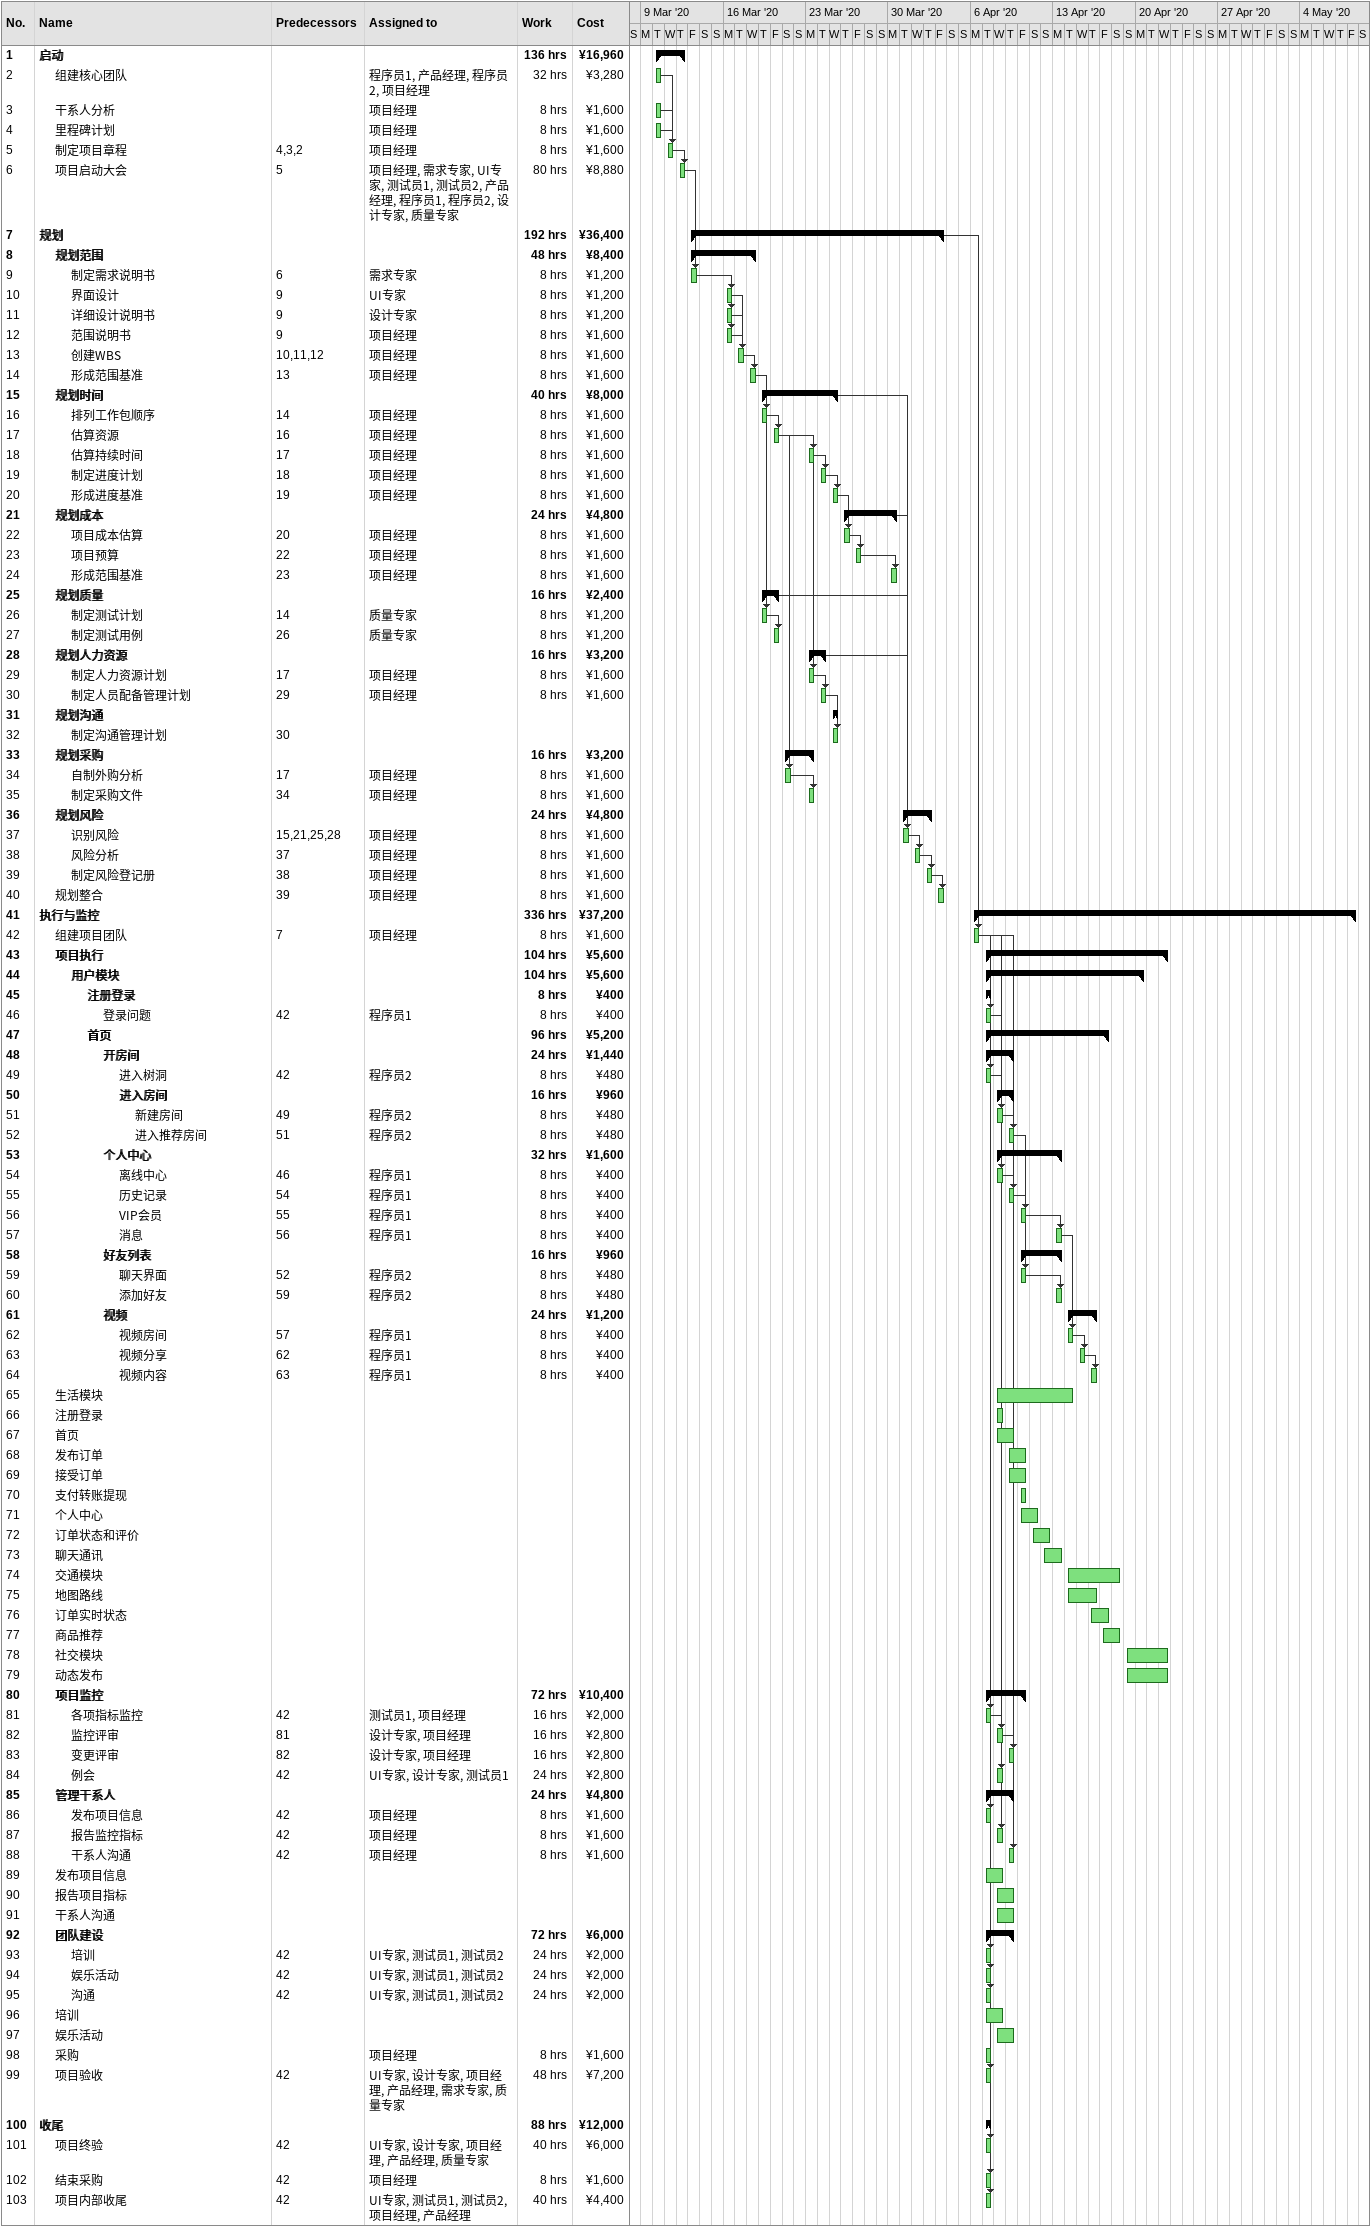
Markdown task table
| ID | Level | Task | Start | Finish | Predecessors | Resources | Work (h) | Cost (¥) |
|---|---|---|---|---|---|---|---|---|
| 1 | 1 | **启动** | 2020-03-10 | 2020-03-12 |  |  | 136 | 16960 |
| 2 | 2 | 组建核心团队 | 2020-03-10 | 2020-03-10 |  | 程序员1, 产品经理, 程序员2, 项目经理 | 32 | 3280 |
| 3 | 2 | 干系人分析 | 2020-03-10 | 2020-03-10 |  | 项目经理 | 8 | 1600 |
| 4 | 2 | 里程碑计划 | 2020-03-10 | 2020-03-10 |  | 项目经理 | 8 | 1600 |
| 5 | 2 | 制定项目章程 | 2020-03-11 | 2020-03-11 | 4, 3, 2 | 项目经理 | 8 | 1600 |
| 6 | 2 | 项目启动大会 | 2020-03-12 | 2020-03-12 | 5 | 项目经理, 需求专家, UI专家, 测试员1, 测试员2, 产品经理, 程序员1, 程序员2, 设计专家, 质量专家 | 80 | 8880 |
| 7 | 1 | **规划** | 2020-03-13 | 2020-04-03 |  |  | 192 | 36400 |
| 8 | 2 | **规划范围** | 2020-03-13 | 2020-03-18 |  |  | 48 | 8400 |
| 9 | 3 | 制定需求说明书 | 2020-03-13 | 2020-03-13 | 6 | 需求专家 | 8 | 1200 |
| 10 | 3 | 界面设计 | 2020-03-16 | 2020-03-16 | 9 | UI专家 | 8 | 1200 |
| 11 | 3 | 详细设计说明书 | 2020-03-16 | 2020-03-16 | 9 | 设计专家 | 8 | 1200 |
| 12 | 3 | 范围说明书 | 2020-03-16 | 2020-03-16 | 9 | 项目经理 | 8 | 1600 |
| 13 | 3 | 创建WBS | 2020-03-17 | 2020-03-17 | 10, 11, 12 | 项目经理 | 8 | 1600 |
| 14 | 3 | 形成范围基准 | 2020-03-18 | 2020-03-18 | 13 | 项目经理 | 8 | 1600 |
| 15 | 2 | **规划时间** | 2020-03-19 | 2020-03-25 |  |  | 40 | 8000 |
| 16 | 3 | 排列工作包顺序 | 2020-03-19 | 2020-03-19 | 14 | 项目经理 | 8 | 1600 |
| 17 | 3 | 估算资源 | 2020-03-20 | 2020-03-20 | 16 | 项目经理 | 8 | 1600 |
| 18 | 3 | 估算持续时间 | 2020-03-23 | 2020-03-23 | 17 | 项目经理 | 8 | 1600 |
| 19 | 3 | 制定进度计划 | 2020-03-24 | 2020-03-24 | 18 | 项目经理 | 8 | 1600 |
| 20 | 3 | 形成进度基准 | 2020-03-25 | 2020-03-25 | 19 | 项目经理 | 8 | 1600 |
| 21 | 2 | **规划成本** | 2020-03-26 | 2020-03-30 |  |  | 24 | 4800 |
| 22 | 3 | 项目成本估算 | 2020-03-26 | 2020-03-26 | 20 | 项目经理 | 8 | 1600 |
| 23 | 3 | 项目预算 | 2020-03-27 | 2020-03-27 | 22 | 项目经理 | 8 | 1600 |
| 24 | 3 | 形成范围基准 | 2020-03-30 | 2020-03-30 | 23 | 项目经理 | 8 | 1600 |
| 25 | 2 | **规划质量** | 2020-03-19 | 2020-03-20 |  |  | 16 | 2400 |
| 26 | 3 | 制定测试计划 | 2020-03-19 | 2020-03-19 | 14 | 质量专家 | 8 | 1200 |
| 27 | 3 | 制定测试用例 | 2020-03-20 | 2020-03-20 | 26 | 质量专家 | 8 | 1200 |
| 28 | 2 | **规划人力资源** | 2020-03-23 | 2020-03-24 |  |  | 16 | 3200 |
| 29 | 3 | 制定人力资源计划 | 2020-03-23 | 2020-03-23 | 17 | 项目经理 | 8 | 1600 |
| 30 | 3 | 制定人员配备管理计划 | 2020-03-24 | 2020-03-24 | 29 | 项目经理 | 8 | 1600 |
| 31 | 2 | **规划沟通** | 2020-03-25 | 2020-03-25 |  |  |  |  |
| 32 | 3 | 制定沟通管理计划 | 2020-03-25 | 2020-03-25 | 30 |  |  |  |
| 33 | 2 | **规划采购** | 2020-03-21 | 2020-03-23 |  |  | 16 | 3200 |
| 34 | 3 | 自制外购分析 | 2020-03-21 | 2020-03-21 | 17 | 项目经理 | 8 | 1600 |
| 35 | 3 | 制定采购文件 | 2020-03-23 | 2020-03-23 | 34 | 项目经理 | 8 | 1600 |
| 36 | 2 | **规划风险** | 2020-03-31 | 2020-04-02 |  |  | 24 | 4800 |
| 37 | 3 | 识别风险 | 2020-03-31 | 2020-03-31 | 15, 21, 25, 28 | 项目经理 | 8 | 1600 |
| 38 | 3 | 风险分析 | 2020-04-01 | 2020-04-01 | 37 | 项目经理 | 8 | 1600 |
| 39 | 3 | 制定风险登记册 | 2020-04-02 | 2020-04-02 | 38 | 项目经理 | 8 | 1600 |
| 40 | 2 | 规划整合 | 2020-04-03 | 2020-04-03 | 39 | 项目经理 | 8 | 1600 |
| 41 | 1 | **执行与监控** | 2020-04-06 | 2020-05-08 |  |  | 336 | 37200 |
| 42 | 2 | 组建项目团队 | 2020-04-06 | 2020-04-06 | 7 | 项目经理 | 8 | 1600 |
| 43 | 2 | **项目执行** | 2020-04-07 | 2020-04-22 |  |  | 104 | 5600 |
| 44 | 3 | **用户模块** | 2020-04-07 | 2020-04-20 |  |  | 104 | 5600 |
| 45 | 4 | **注册登录** | 2020-04-07 | 2020-04-07 |  |  | 8 | 400 |
| 46 | 5 | 登录问题 | 2020-04-07 | 2020-04-07 | 42 | 程序员1 | 8 | 400 |
| 47 | 4 | **首页** | 2020-04-07 | 2020-04-17 |  |  | 96 | 5200 |
| 48 | 5 | **开房间** | 2020-04-07 | 2020-04-09 |  |  | 24 | 1440 |
| 49 | 6 | 进入树洞 | 2020-04-07 | 2020-04-07 | 42 | 程序员2 | 8 | 480 |
| 50 | 6 | **进入房间** | 2020-04-08 | 2020-04-09 |  |  | 16 | 960 |
| 51 | 7 | 新建房间 | 2020-04-08 | 2020-04-08 | 49 | 程序员2 | 8 | 480 |
| 52 | 7 | 进入推荐房间 | 2020-04-09 | 2020-04-09 | 51 | 程序员2 | 8 | 480 |
| 53 | 5 | **个人中心** | 2020-04-08 | 2020-04-13 |  |  | 32 | 1600 |
| 54 | 6 | 离线中心 | 2020-04-08 | 2020-04-08 | 46 | 程序员1 | 8 | 400 |
| 55 | 6 | 历史记录 | 2020-04-09 | 2020-04-09 | 54 | 程序员1 | 8 | 400 |
| 56 | 6 | VIP会员 | 2020-04-10 | 2020-04-10 | 55 | 程序员1 | 8 | 400 |
| 57 | 6 | 消息 | 2020-04-13 | 2020-04-13 | 56 | 程序员1 | 8 | 400 |
| 58 | 5 | **好友列表** | 2020-04-10 | 2020-04-13 |  |  | 16 | 960 |
| 59 | 6 | 聊天界面 | 2020-04-10 | 2020-04-10 | 52 | 程序员2 | 8 | 480 |
| 60 | 6 | 添加好友 | 2020-04-13 | 2020-04-13 | 59 | 程序员2 | 8 | 480 |
| 61 | 5 | **视频** | 2020-04-14 | 2020-04-16 |  |  | 24 | 1200 |
| 62 | 6 | 视频房间 | 2020-04-14 | 2020-04-14 | 57 | 程序员1 | 8 | 400 |
| 63 | 6 | 视频分享 | 2020-04-15 | 2020-04-15 | 62 | 程序员1 | 8 | 400 |
| 64 | 6 | 视频内容 | 2020-04-16 | 2020-04-16 | 63 | 程序员1 | 8 | 400 |
| 65 | 2 | 生活模块 | 2020-04-08 | 2020-04-14 |  |  |  |  |
| 66 | 2 | 注册登录 | 2020-04-08 | 2020-04-08 |  |  |  |  |
| 67 | 2 | 首页 | 2020-04-08 | 2020-04-09 |  |  |  |  |
| 68 | 2 | 发布订单 | 2020-04-09 | 2020-04-10 |  |  |  |  |
| 69 | 2 | 接受订单 | 2020-04-09 | 2020-04-10 |  |  |  |  |
| 70 | 2 | 支付转账提现 | 2020-04-10 | 2020-04-10 |  |  |  |  |
| 71 | 2 | 个人中心 | 2020-04-10 | 2020-04-11 |  |  |  |  |
| 72 | 2 | 订单状态和评价 | 2020-04-11 | 2020-04-12 |  |  |  |  |
| 73 | 2 | 聊天通讯 | 2020-04-12 | 2020-04-13 |  |  |  |  |
| 74 | 2 | 交通模块 | 2020-04-14 | 2020-04-18 |  |  |  |  |
| 75 | 2 | 地图路线 | 2020-04-14 | 2020-04-16 |  |  |  |  |
| 76 | 2 | 订单实时状态 | 2020-04-16 | 2020-04-17 |  |  |  |  |
| 77 | 2 | 商品推荐 | 2020-04-17 | 2020-04-18 |  |  |  |  |
| 78 | 2 | 社交模块 | 2020-04-19 | 2020-04-22 |  |  |  |  |
| 79 | 2 | 动态发布 | 2020-04-19 | 2020-04-22 |  |  |  |  |
| 80 | 2 | **项目监控** | 2020-04-07 | 2020-04-10 |  |  | 72 | 10400 |
| 81 | 3 | 各项指标监控 | 2020-04-07 | 2020-04-07 | 42 | 测试员1, 项目经理 | 16 | 2000 |
| 82 | 3 | 监控评审 | 2020-04-08 | 2020-04-08 | 81 | 设计专家, 项目经理 | 16 | 2800 |
| 83 | 3 | 变更评审 | 2020-04-09 | 2020-04-09 | 82 | 设计专家, 项目经理 | 16 | 2800 |
| 84 | 3 | 例会 | 2020-04-08 | 2020-04-08 | 42 | UI专家, 设计专家, 测试员1 | 24 | 2800 |
| 85 | 2 | **管理干系人** | 2020-04-07 | 2020-04-09 |  |  | 24 | 4800 |
| 86 | 3 | 发布项目信息 | 2020-04-07 | 2020-04-07 | 42 | 项目经理 | 8 | 1600 |
| 87 | 3 | 报告监控指标 | 2020-04-08 | 2020-04-08 | 42 | 项目经理 | 8 | 1600 |
| 88 | 3 | 干系人沟通 | 2020-04-09 | 2020-04-09 | 42 | 项目经理 | 8 | 1600 |
| 89 | 2 | 发布项目信息 | 2020-04-07 | 2020-04-08 |  |  |  |  |
| 90 | 2 | 报告项目指标 | 2020-04-08 | 2020-04-09 |  |  |  |  |
| 91 | 2 | 干系人沟通 | 2020-04-08 | 2020-04-09 |  |  |  |  |
| 92 | 2 | **团队建设** | 2020-04-07 | 2020-04-09 |  |  | 72 | 6000 |
| 93 | 3 | 培训 | 2020-04-07 | 2020-04-07 | 42 | UI专家, 测试员1, 测试员2 | 24 | 2000 |
| 94 | 3 | 娱乐活动 | 2020-04-07 | 2020-04-07 | 42 | UI专家, 测试员1, 测试员2 | 24 | 2000 |
| 95 | 3 | 沟通 | 2020-04-07 | 2020-04-07 | 42 | UI专家, 测试员1, 测试员2 | 24 | 2000 |
| 96 | 2 | 培训 | 2020-04-07 | 2020-04-08 |  |  |  |  |
| 97 | 2 | 娱乐活动 | 2020-04-08 | 2020-04-09 |  |  |  |  |
| 98 | 2 | 采购 | 2020-04-07 | 2020-04-07 |  | 项目经理 | 8 | 1600 |
| 99 | 2 | 项目验收 | 2020-04-07 | 2020-04-07 | 42 | UI专家, 设计专家, 项目经理, 产品经理, 需求专家, 质量专家 | 48 | 7200 |
| 100 | 1 | **收尾** | 2020-04-07 | 2020-04-07 |  |  | 88 | 12000 |
| 101 | 2 | 项目终验 | 2020-04-07 | 2020-04-07 | 42 | UI专家, 设计专家, 项目经理, 产品经理, 质量专家 | 40 | 6000 |
| 102 | 2 | 结束采购 | 2020-04-07 | 2020-04-07 | 42 | 项目经理 | 8 | 1600 |
| 103 | 2 | 项目内部收尾 | 2020-04-07 | 2020-04-07 | 42 | UI专家, 测试员1, 测试员2, 项目经理, 产品经理 | 40 | 4400 |
